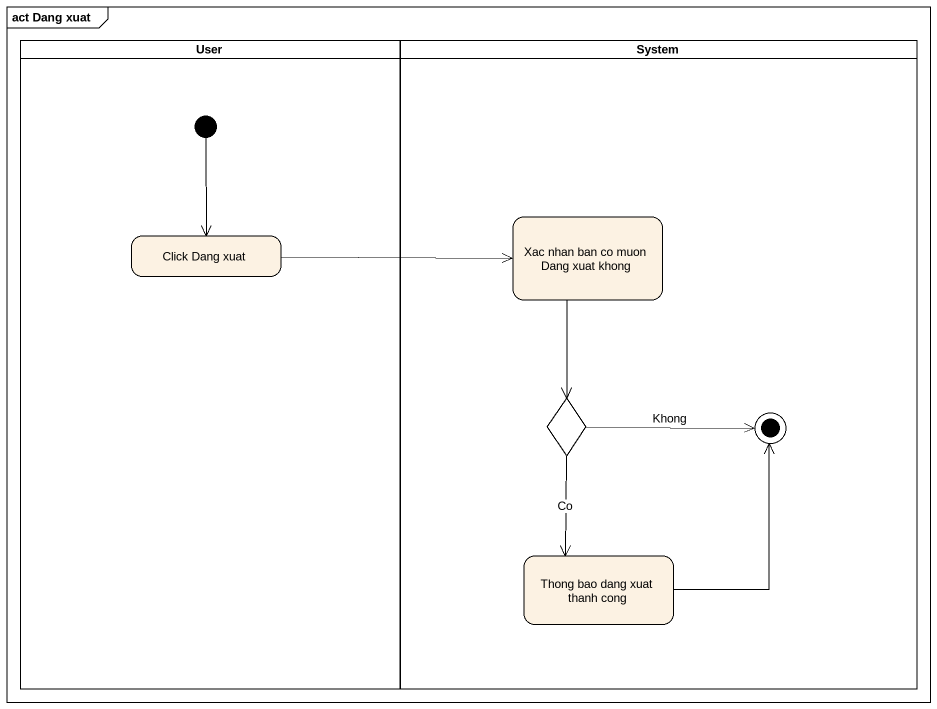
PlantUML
@startuml
mainframe act Dang xuat
hide empty description
state User <<partition>> {
  state "Click Dang xuat" as Click_Dang_xuat
  [*] --> Click_Dang_xuat
}
state System <<partition>> {
  state "Xac nhan ban co muon Dang xuat khong" as Xac_nhan_ban_co_muon_Dang
  state choice1 <<choice>>
  state "Thong bao dang xuat thanh cong" as Thong_bao_dang_xuat_thanh
  choice1 -right-> [*] : Khong
  Thong_bao_dang_xuat_thanh -up-> [*]
}
Xac_nhan_ban_co_muon_Dang --> choice1
Click_Dang_xuat -right-> Xac_nhan_ban_co_muon_Dang
choice1 --> Thong_bao_dang_xuat_thanh : Co
@enduml
